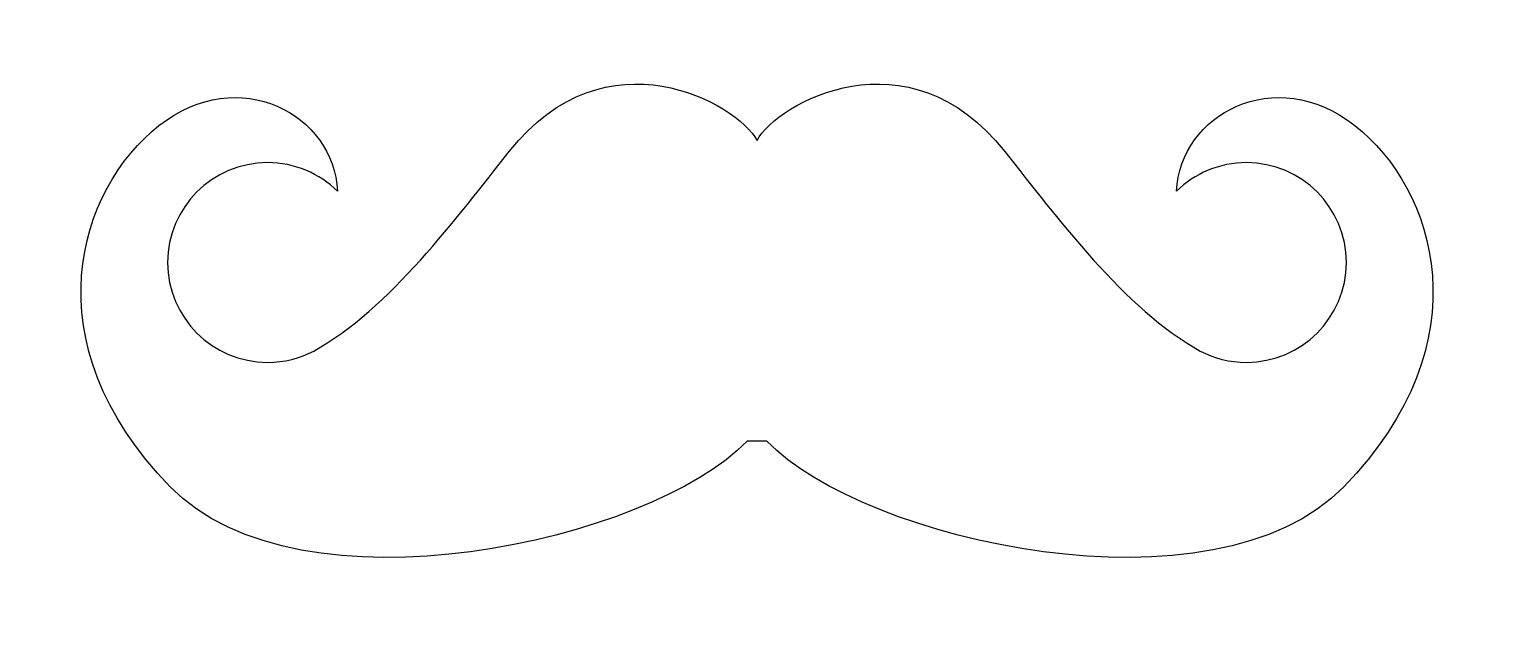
# Model space of a CAD drawing. Header units: centimetres. Extents: x -8.3 to 7.5, y -2.9 to 3.5.
import ezdxf

# ---------------------------------------------------------------- set-up
doc = ezdxf.new("R2010")
doc.units = ezdxf.units.CM
doc.header["$MEASUREMENT"] = 0
doc.layers.add('Camada 1', color=7, linetype='Continuous')

msp = doc.modelspace()

# ---------------------------------------------------------------- linework, layer by layer
at = {"layer": 'Camada 1'}
msp.add_open_spline([(-0.26009, -0.93787), (0.79888, -2.03687), (4.6057, -2.88184), (6.01329, -1.43386), (6.01329, -1.43386), (7.54594, 0.14277), (7.00529, 1.81001), (6.13378, 2.49375), (6.13378, 2.49375), (5.26256, 3.17751), (4.23053, 2.61421), (4.19343, 1.77945), (4.19343, 1.77945), (4.38941, 1.9718), (4.65793, 2.09063), (4.95435, 2.09063), (4.95435, 2.09063), (5.55408, 2.09063), (6.04023, 1.60448), (6.04023, 1.00475), (6.04023, 1.00475), (6.04023, 0.40502), (5.55408, -0.08115), (4.95435, -0.08115), (4.95435, -0.08115), (4.77282, -0.08115), (4.60015, -0.03945), (4.4518, 0.0423), (4.4518, 0.0423), (3.6272, 0.4963), (2.88994, 1.50174), (2.32696, 2.21209), (2.32696, 2.21209), (1.27225, 3.54286), (-0.15271, 2.73501), (-0.3674, 2.3329), (-0.3674, 2.3329), (-0.58208, 2.73501), (-2.00708, 3.54287), (-3.06176, 2.21209), (-3.06176, 2.21209), (-3.62471, 1.50174), (-4.362, 0.49629), (-5.18658, 0.04229), (-5.18658, 0.04229), (-5.33496, -0.03944), (-5.50763, -0.08116), (-5.68916, -0.08116), (-5.68916, -0.08116), (-6.28889, -0.08116), (-6.77504, 0.40501), (-6.77504, 1.00474), (-6.77504, 1.00474), (-6.77504, 1.60447), (-6.28889, 2.09062), (-5.68916, 2.09062), (-5.68916, 2.09062), (-5.39275, 2.09062), (-5.12422, 1.9718), (-4.92824, 1.77944), (-4.92824, 1.77944), (-4.96533, 2.6142), (-5.99739, 3.1775), (-6.86875, 2.49374), (-6.86875, 2.49374), (-7.74013, 1.80998), (-8.28078, 0.14276), (-6.74813, -1.43387), (-6.74813, -1.43387), (-5.34055, -2.88186), (-1.53372, -2.03688), (-0.47475, -0.93788), (-0.47475, -0.93788), (-0.47475, -0.93788), (-0.26009, -0.93787), (-0.26009, -0.93787)], degree=3, knots=[0, 0, 0, 0, 0.05, 0.05, 0.05, 0.05, 0.1, 0.1, 0.1, 0.1, 0.15, 0.15, 0.15, 0.15, 0.2, 0.2, 0.2, 0.2, 0.25, 0.25, 0.25, 0.25, 0.3, 0.3, 0.3, 0.3, 0.35, 0.35, 0.35, 0.35, 0.4, 0.4, 0.4, 0.4, 0.45, 0.45, 0.45, 0.45, 0.5, 0.5, 0.5, 0.5, 0.55, 0.55, 0.55, 0.55, 0.6, 0.6, 0.6, 0.6, 0.65, 0.65, 0.65, 0.65, 0.7, 0.7, 0.7, 0.7, 0.75, 0.75, 0.75, 0.75, 0.8, 0.8, 0.8, 0.8, 0.85, 0.85, 0.85, 0.85, 0.9, 0.9, 0.9, 0.9, 1, 1, 1, 1], dxfattribs=at)

doc.saveas('drawing.dxf')
